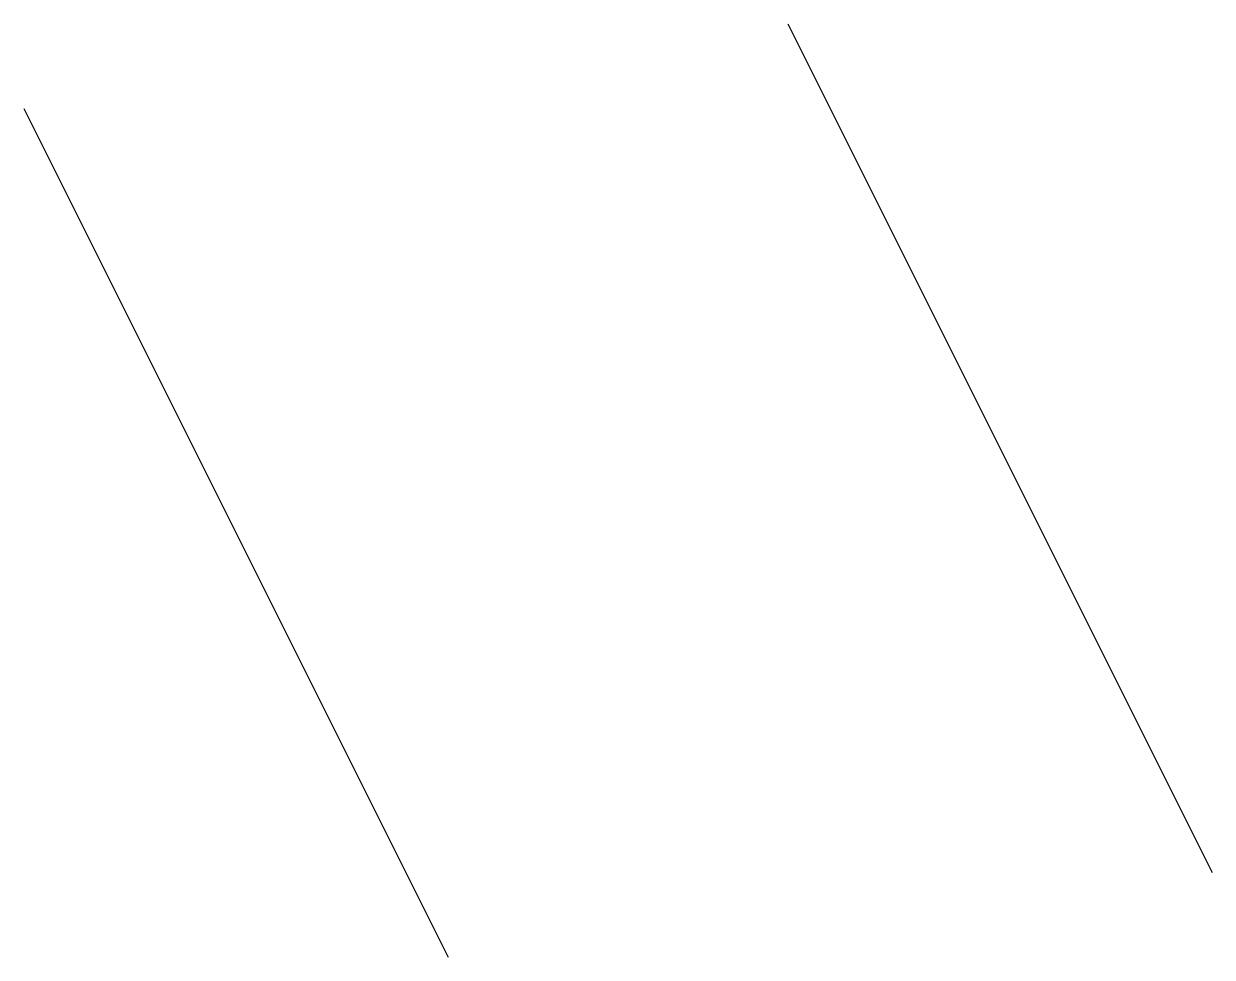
# Model space of a CAD drawing. Header units: inches. Extents: x -14 to 0, y -1 to 10.
import ezdxf

# ---------------------------------------------------------------- set-up
doc = ezdxf.new("R2010")
doc.units = ezdxf.units.IN
doc.layers.get('0').update_dxf_attribs({"linetype": 'CONTINUOUS'})

msp = doc.modelspace()

# ---------------------------------------------------------------- linework, layer by layer
for p, q in [((-5, 10), (0, 0)), ((-14, 9), (-9, -1))]:
    msp.add_line(p, q)

doc.saveas('drawing.dxf')
